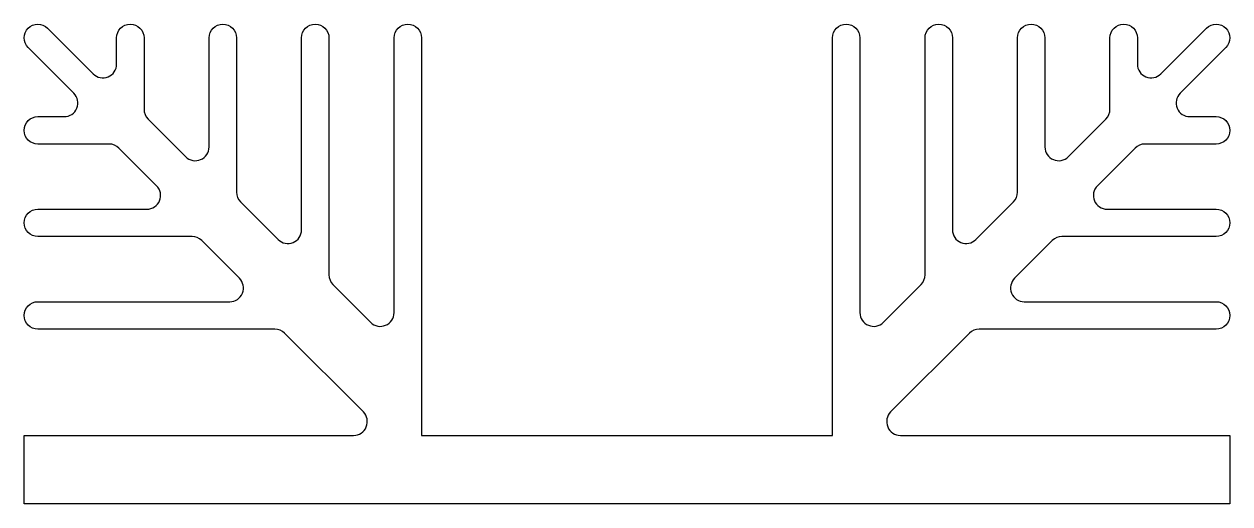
# Model space of a CAD drawing. Extents: x 0 to 88, y 0 to 35.
import ezdxf

# ---------------------------------------------------------------- set-up
doc = ezdxf.new("R2010")
doc.units = 0
doc.layers.get('0').update_dxf_attribs({"linetype": 'CONTINUOUS'})

msp = doc.modelspace()

# ---------------------------------------------------------------- linework, layer by layer
msp.add_lwpolyline([(63.95, 5), (88, 5), (88, 0), (0, 0), (0, 5), (24.05, 5, 0.668179), (24.757, 6.707), (19.007, 12.457, 0.198912), (18.3, 12.75), (1, 12.75, -1), (1, 14.75), (15.007, 14.75, 0.668179), (15.714, 16.457), (12.964, 19.207, 0.198912), (12.257, 19.5), (1, 19.5, -1), (1, 21.5), (8.964, 21.5, 0.668179), (9.672, 23.207), (6.922, 25.957, 0.198912), (6.214, 26.25), (1, 26.25, -1), (1, 28.25), (2.922, 28.25, 0.668179), (3.629, 29.957), (0.293, 33.293, -1), (1.707, 34.707), (5.043, 31.371, 0.668179), (6.75, 32.078), (6.75, 34, -1), (8.75, 34), (8.75, 28.786, 0.198912), (9.043, 28.078), (11.793, 25.328, 0.668179), (13.5, 26.036), (13.5, 34, -1), (15.5, 34), (15.5, 22.743, 0.198912), (15.793, 22.036), (18.543, 19.286, 0.668179), (20.25, 19.993), (20.25, 34, -1), (22.25, 34), (22.25, 16.7, 0.198912), (22.543, 15.993), (25.293, 13.243, 0.668179), (27, 13.95), (27, 34, -1), (29, 34), (29, 5), (59, 5), (59, 34, -1), (61, 34), (61, 13.95, 0.668179), (62.707, 13.243), (65.457, 15.993, 0.198912), (65.75, 16.7), (65.75, 34, -1), (67.75, 34), (67.75, 19.993, 0.668179), (69.457, 19.286), (72.207, 22.036, 0.198912), (72.5, 22.743), (72.5, 34, -1), (74.5, 34), (74.5, 26.036, 0.668179), (76.207, 25.328), (78.957, 28.078, 0.198912), (79.25, 28.786), (79.25, 34, -1), (81.25, 34), (81.25, 32.078, 0.668179), (82.957, 31.371), (86.293, 34.707, -1), (87.707, 33.293), (84.371, 29.957, 0.668179), (85.078, 28.25), (87, 28.25, -1), (87, 26.25), (81.786, 26.25, 0.198912), (81.078, 25.957), (78.328, 23.207, 0.668179), (79.036, 21.5), (87, 21.5, -1), (87, 19.5), (75.743, 19.5, 0.198912), (75.036, 19.207), (72.286, 16.457, 0.668179), (72.993, 14.75), (87, 14.75, -1), (87, 12.75), (69.7, 12.75, 0.198912), (68.993, 12.457), (63.243, 6.707, 0.668179)], format="xyb", close=True)

doc.saveas('drawing.dxf')
